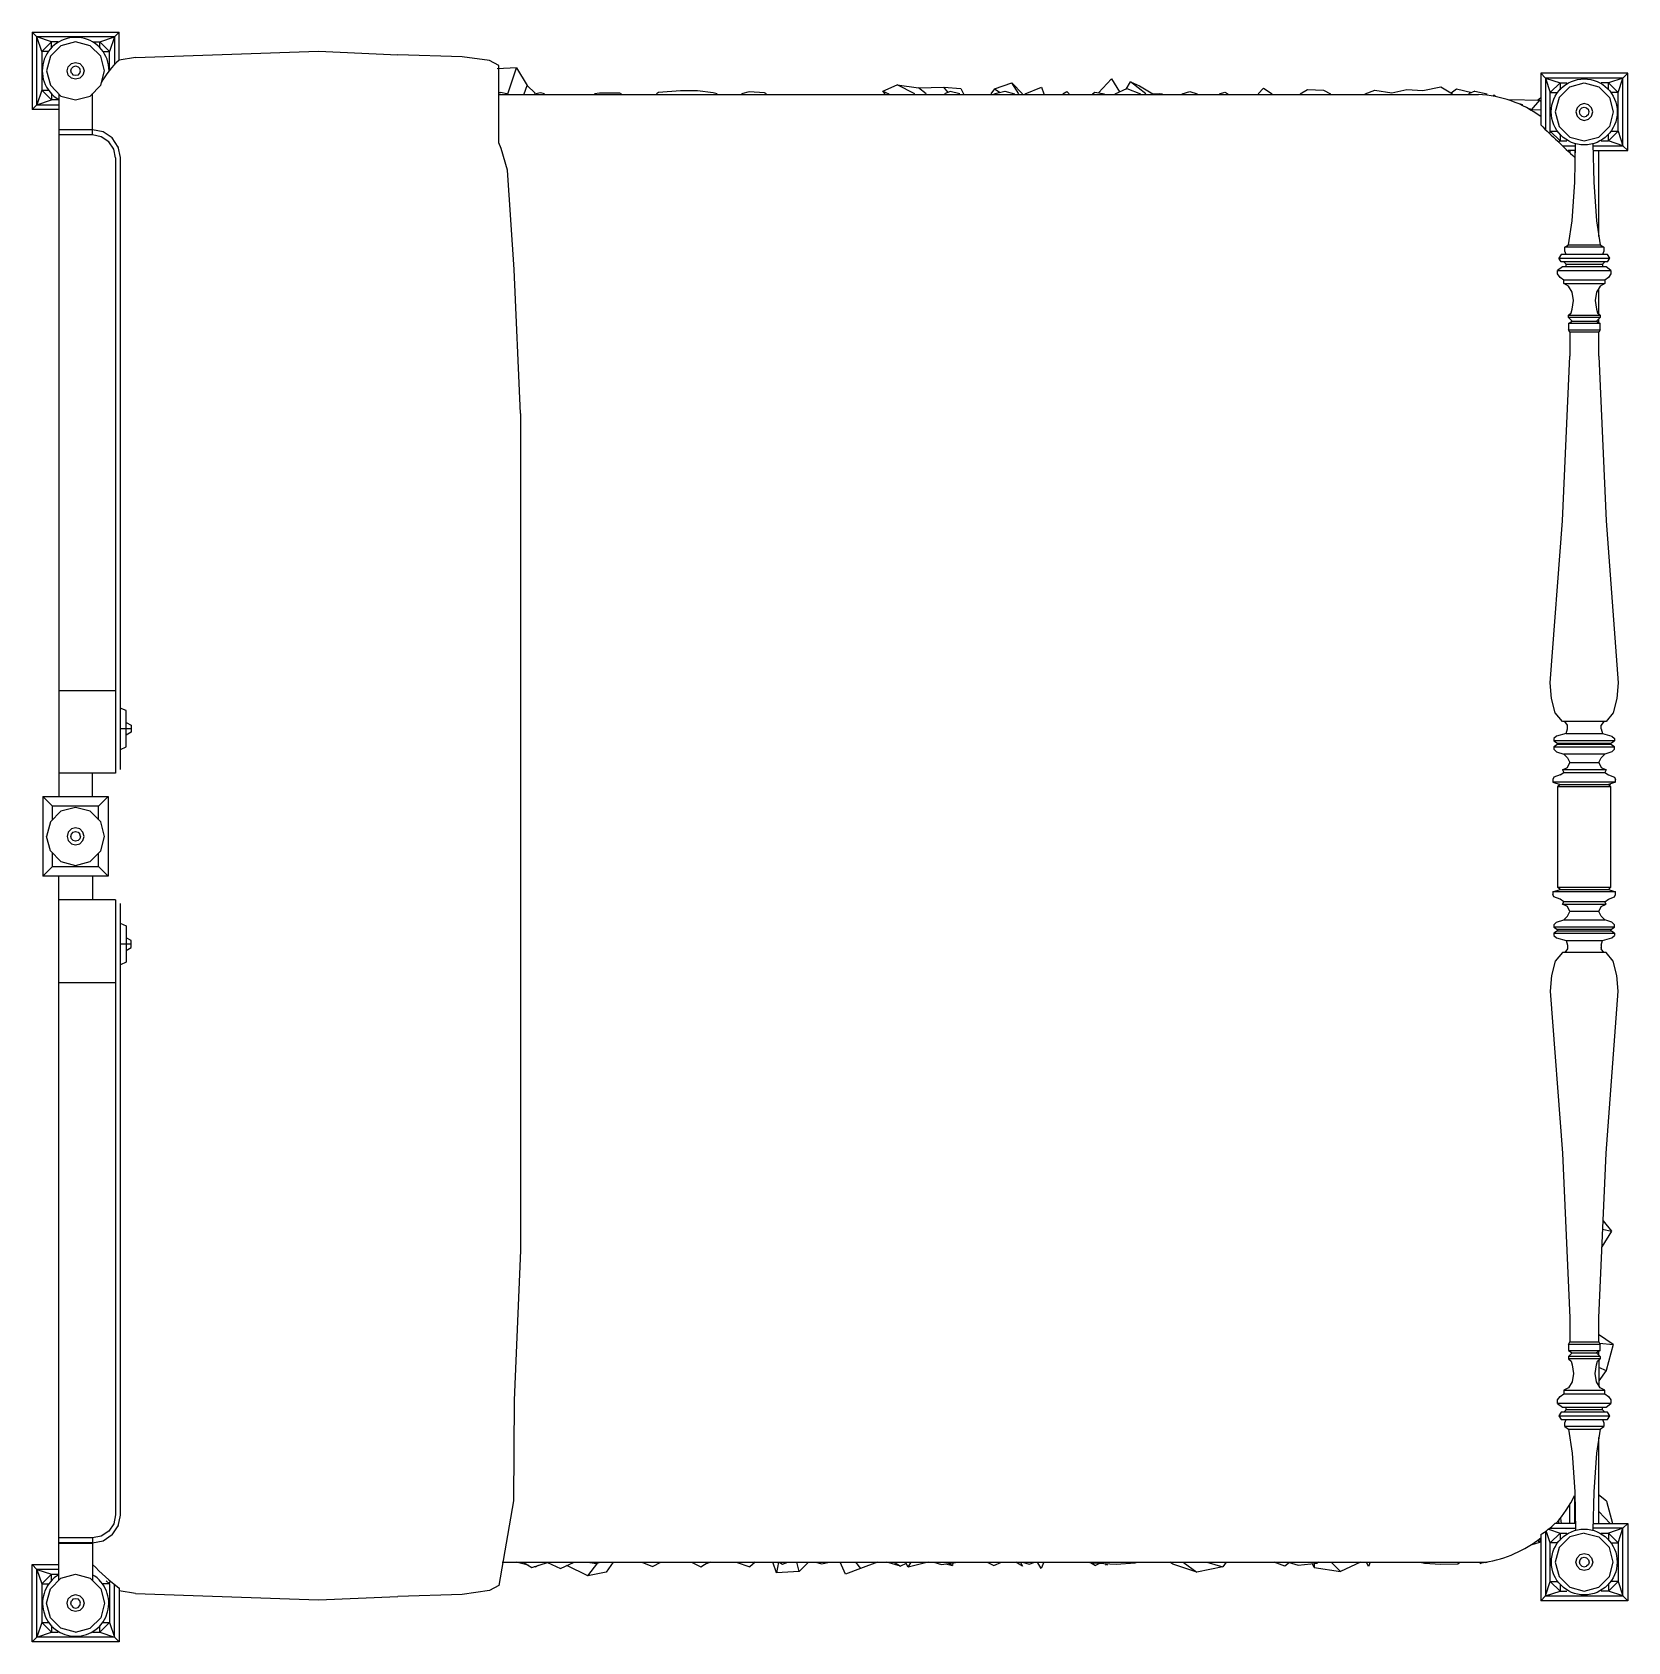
# Model space of a CAD drawing. Extents: x 0 to 2.1, y 0 to 2.11.
import ezdxf

# ---------------------------------------------------------------- set-up
doc = ezdxf.new("R2010")
doc.units = 0
doc.header["$MEASUREMENT"] = 0
doc.layers.get('0').update_dxf_attribs({"linetype": 'CONTINUOUS'})

msp = doc.modelspace()

# ---------------------------------------------------------------- linework, layer by layer
at = {"color": 0, "linetype": 'ByBlock'}
for p, q in [((0.0062, 2.1066), (0, 2.1128)), ((0, 2.1128), (0, 2.0113)), ((0, 2.1128), (0.1141, 2.1128)), ((0.1079, 2.1066), (0.1141, 2.1128)), ((0.1141, 2.076), (0.1141, 2.1128)), ((0.0126, 2.0875), (0.0062, 2.1066)), ((0.0062, 2.0176), (0.0062, 2.1066)), ((0.0252, 2.1003), (0.0062, 2.1066)), ((0.1079, 2.1066), (0.0062, 2.1066)), ((0.0252, 2.1003), (0.0126, 2.0875)), ((0.0378, 2.095), (0.0241, 2.0812)), ((0.0252, 2.0924), (0.0252, 2.1003)), ((0.0342, 2.1003), (0.0252, 2.1003)), ((0.0569, 2.1003), (0.0378, 2.095)), ((0.076, 2.095), (0.0569, 2.1003)), ((0.09, 2.0812), (0.076, 2.095)), ((0.0796, 2.1003), (0.0889, 2.1003)), ((0.0889, 2.1003), (0.1079, 2.1066)), ((0.1015, 2.0875), (0.0889, 2.1003)), ((0.0889, 2.0924), (0.0889, 2.1003)), ((0.1079, 2.1066), (0.1015, 2.0875)), ((0.1079, 2.1066), (0.1079, 2.0701)), ((0.0216, 2.0875), (0.0126, 2.0875)), ((0.0126, 2.0875), (0.0126, 2.0367)), ((0.0241, 2.0812), (0.0188, 2.0621)), ((0.0474, 2.0675), (0.0516, 2.0717)), ((0.0516, 2.0717), (0.0569, 2.0732)), ((0.0569, 2.0732), (0.0625, 2.0717)), ((0.0625, 2.0717), (0.0667, 2.0675)), ((0.095, 2.0621), (0.09, 2.0812)), ((0.0928, 2.0875), (0.1015, 2.0875)), ((0.1015, 2.0627), (0.1015, 2.0875)), ((0.1357, 2.0796), (0.1141, 2.0761)), ((0.1357, 2.0796), (0.3762, 2.0878)), ((0.3762, 2.0878), (0.48, 2.0832)), ((0.5646, 2.0805), (0.48, 2.0832)), ((0.6005, 2.0755), (0.5646, 2.0805)), ((0.6126, 2.069), (0.6005, 2.0755)), ((0.0188, 2.0621), (0.0241, 2.0431)), ((0.046, 2.0621), (0.0474, 2.0675)), ((0.0474, 2.0565), (0.046, 2.0621)), ((0.0516, 2.0524), (0.0474, 2.0565)), ((0.0507, 2.0621), (0.0516, 2.0653)), ((0.0516, 2.0589), (0.0507, 2.0621)), ((0.0516, 2.0653), (0.0538, 2.0675)), ((0.0516, 2.0589), (0.0538, 2.0565)), ((0.0569, 2.0509), (0.0516, 2.0524)), ((0.0538, 2.0675), (0.0569, 2.0685)), ((0.0569, 2.0558), (0.0538, 2.0565)), ((0.0569, 2.0685), (0.0603, 2.0675)), ((0.0603, 2.0565), (0.0569, 2.0558)), ((0.0625, 2.0524), (0.0569, 2.0509)), ((0.0603, 2.0675), (0.0625, 2.0653)), ((0.0603, 2.0565), (0.0625, 2.0589)), ((0.0634, 2.0621), (0.0625, 2.0653)), ((0.0625, 2.0589), (0.0634, 2.0621)), ((0.0667, 2.0565), (0.0625, 2.0524)), ((0.0667, 2.0675), (0.0681, 2.0621)), ((0.0681, 2.0621), (0.0667, 2.0565)), ((0.09, 2.0431), (0.095, 2.0621)), ((0.6361, 2.0662), (0.6106, 2.0646)), ((0.6126, 1.967), (0.6126, 2.069)), ((0.6246, 2.0318), (0.6361, 2.0662)), ((0.6361, 2.0662), (0.6501, 2.0429)), ((1.4001, 2.033), (1.4175, 2.0515)), ((1.4175, 2.0515), (1.4279, 2.0343)), ((2.0954, 2.0589), (1.981, 2.0589)), ((1.981, 2.0589), (1.9875, 2.0526)), ((1.981, 2.0589), (1.981, 1.9911)), ((1.9875, 2.0526), (2.0065, 2.0462)), ((2.0889, 2.0526), (1.9875, 2.0526)), ((1.9875, 2.0526), (1.9936, 2.0335)), ((1.9875, 2.0526), (1.9875, 1.9849)), ((2.0889, 2.0526), (2.0699, 2.0462)), ((2.0828, 2.0335), (2.0889, 2.0526)), ((2.0889, 2.0526), (2.0954, 2.0589)), ((2.0889, 1.9636), (2.0889, 2.0526)), ((2.0954, 1.9573), (2.0954, 2.0589)), ((0.0126, 2.0367), (0.0062, 2.0176)), ((0.0126, 2.0367), (0.0216, 2.0367)), ((0.0252, 2.024), (0.0126, 2.0367)), ((0.0378, 2.029), (0.0241, 2.0431)), ((0.0252, 2.0319), (0.0252, 2.024)), ((0.0348, 2.032), (0.0348, 1.1095)), ((0.0378, 2.029), (0.0569, 2.024)), ((0.0569, 2.024), (0.076, 2.029)), ((0.076, 2.029), (0.09, 2.0431)), ((0.0793, 1.978), (0.0793, 2.0324)), ((0.6126, 2.0335), (0.6151, 2.0335)), ((0.6127, 2.0309), (1.8992, 2.0309)), ((0.6232, 2.0318), (0.6151, 2.0335)), ((0.6462, 2.0318), (0.6501, 2.0429)), ((0.6501, 2.0429), (0.6605, 2.0328)), ((0.6605, 2.0328), (0.6597, 2.0318)), ((0.6675, 2.0333), (0.6614, 2.0318)), ((0.6729, 2.0318), (0.6675, 2.0333)), ((0.7449, 2.0328), (0.7385, 2.0318)), ((0.7715, 2.0326), (0.7449, 2.0328)), ((0.7738, 2.0318), (0.7715, 2.0326)), ((0.8226, 2.0335), (0.82, 2.0318)), ((0.8512, 2.0358), (0.8226, 2.0335)), ((0.8739, 2.036), (0.8512, 2.0358)), ((0.8941, 2.0332), (0.8739, 2.036)), ((0.8994, 2.0318), (0.8941, 2.0332)), ((0.9414, 2.0346), (0.9316, 2.0318)), ((0.9616, 2.0333), (0.9414, 2.0346)), ((0.9644, 2.0318), (0.9616, 2.0333)), ((1.1169, 2.0354), (1.1357, 2.0438)), ((1.1169, 2.0354), (1.1248, 2.0318)), ((1.12, 2.0317), (1.1169, 2.0354)), ((1.1357, 2.0438), (1.164, 2.0399)), ((1.159, 2.0317), (1.1357, 2.0438)), ((1.164, 2.0399), (1.1971, 2.0404)), ((1.1741, 2.0317), (1.164, 2.0399)), ((1.1971, 2.0404), (1.2196, 2.0388)), ((1.2027, 2.0337), (1.1971, 2.0404)), ((1.2053, 2.035), (1.1982, 2.0318)), ((1.2184, 2.0318), (1.2053, 2.035)), ((1.2196, 2.0388), (1.2232, 2.0318)), ((1.2636, 2.0386), (1.2591, 2.0317)), ((1.263, 2.0318), (1.2773, 2.0352)), ((1.2636, 2.0386), (1.2863, 2.0462)), ((1.2636, 2.0386), (1.2711, 2.0337)), ((1.2773, 2.0352), (1.2899, 2.0318)), ((1.2863, 2.0462), (1.3006, 2.0318)), ((1.2958, 2.0318), (1.2863, 2.0462)), ((1.3039, 2.0318), (1.3253, 2.0406)), ((1.3253, 2.0406), (1.3283, 2.0317)), ((1.3533, 2.0318), (1.3589, 2.035)), ((1.3589, 2.035), (1.3617, 2.0318)), ((1.3923, 2.0318), (1.3953, 2.0339)), ((1.3953, 2.0339), (1.408, 2.0318)), ((1.4223, 2.0317), (1.4377, 2.0388)), ((1.4366, 2.0382), (1.4422, 2.0474)), ((1.4377, 2.0388), (1.4553, 2.0318)), ((1.4422, 2.0474), (1.4542, 2.0423)), ((1.4623, 2.0317), (1.4422, 2.0474)), ((1.4542, 2.0423), (1.4716, 2.0318)), ((1.4716, 2.0318), (1.48, 2.0324)), ((1.48, 2.0324), (1.4845, 2.0318)), ((1.51, 2.0318), (1.5201, 2.0348)), ((1.5201, 2.0348), (1.5299, 2.0317)), ((1.5591, 2.0318), (1.5664, 2.0341)), ((1.5664, 2.0341), (1.5703, 2.0318)), ((1.6101, 2.0317), (1.6171, 2.0393)), ((1.6171, 2.0393), (1.6283, 2.0317)), ((1.665, 2.0318), (1.6749, 2.0375)), ((1.6749, 2.0375), (1.6956, 2.0367)), ((1.6956, 2.0367), (1.7051, 2.0318)), ((1.7506, 2.0318), (1.7632, 2.0367)), ((1.7632, 2.0367), (1.7853, 2.0332)), ((1.7853, 2.0332), (1.8052, 2.0375)), ((1.8052, 2.0375), (1.826, 2.0361)), ((1.826, 2.0361), (1.8498, 2.0412)), ((1.8498, 2.0412), (1.8652, 2.0318)), ((1.8633, 2.033), (1.8703, 2.0384)), ((1.8703, 2.0384), (1.8907, 2.0337)), ((1.8944, 2.0352), (1.886, 2.0317)), ((1.8944, 2.0352), (1.9109, 2.0318)), ((1.9185, 2.0302), (1.9205, 2.03)), ((1.9205, 2.03), (1.921, 2.0296)), ((1.9936, 2.0335), (2.0065, 2.0462)), ((1.9936, 1.9827), (1.9936, 2.0335)), ((1.9936, 2.0335), (2.0029, 2.0335)), ((2.0051, 2.0272), (2.0191, 2.041)), ((2.0065, 2.0462), (2.0155, 2.0462)), ((2.0065, 2.0462), (2.0065, 2.0371)), ((2.0191, 2.041), (2.0382, 2.0462)), ((2.0382, 2.0462), (2.0573, 2.041)), ((2.0573, 2.041), (2.0713, 2.0272)), ((2.0699, 2.0462), (2.0606, 2.0462)), ((2.0699, 2.0462), (2.0828, 2.0335)), ((2.0699, 2.0371), (2.0699, 2.0462)), ((2.0828, 2.0335), (2.0732, 2.0335)), ((2.0828, 1.9827), (2.0828, 2.0335)), ((0, 2.0113), (0.0062, 2.0176)), ((0.0348, 2.0113), (0, 2.0113)), ((0.0062, 2.0176), (0.0252, 2.024)), ((0.0062, 2.0176), (0.0345, 2.0176)), ((0.0342, 2.024), (0.0252, 2.024)), ((0.6129, 2.0214), (0.6126, 2.0231)), ((1.9406, 2.0246), (1.9796, 2.0234)), ((1.9577, 2.0173), (1.9527, 2.0189)), ((1.9684, 2.0107), (1.9661, 2.012)), ((1.9673, 2.0104), (1.9684, 2.0107)), ((1.9796, 2.0234), (1.9684, 2.0107)), ((1.9684, 2.0107), (1.9807, 2.0115)), ((1.9768, 2.0234), (1.981, 2.027)), ((1.9796, 2.0234), (1.981, 2.0219)), ((2.0051, 2.0272), (2.0001, 2.0081)), ((2.0001, 2.0081), (2.0051, 1.989)), ((2.0287, 2.0137), (2.027, 2.0081)), ((2.027, 2.0081), (2.0287, 2.0025)), ((2.0287, 2.0137), (2.0326, 2.0176)), ((2.0318, 2.0081), (2.0326, 2.0113)), ((2.0326, 2.0049), (2.0318, 2.0081)), ((2.0382, 2.0191), (2.0326, 2.0176)), ((2.0326, 2.0113), (2.0351, 2.0135)), ((2.0351, 2.0135), (2.0382, 2.0145)), ((2.0438, 2.0176), (2.0382, 2.0191)), ((2.0382, 2.0145), (2.0413, 2.0135)), ((2.0413, 2.0135), (2.0438, 2.0113)), ((2.0477, 2.0137), (2.0438, 2.0176)), ((2.0446, 2.0081), (2.0438, 2.0113)), ((2.0438, 2.0049), (2.0446, 2.0081)), ((2.0494, 2.0081), (2.0477, 2.0137)), ((2.0477, 2.0025), (2.0494, 2.0081)), ((2.0713, 2.0272), (2.0763, 2.0081)), ((2.0763, 2.0081), (2.0713, 1.989)), ((2.0051, 1.989), (2.0191, 1.975)), ((2.0287, 2.0025), (2.0326, 1.9984)), ((2.0351, 2.0025), (2.0326, 2.0049)), ((2.0326, 1.9984), (2.0382, 1.9969)), ((2.0351, 2.0025), (2.0382, 2.0018)), ((2.0382, 2.0018), (2.0413, 2.0025)), ((2.0382, 1.9969), (2.0438, 1.9984)), ((2.0438, 2.0049), (2.0413, 2.0025)), ((2.0438, 1.9984), (2.0477, 2.0025)), ((2.0573, 1.975), (2.0713, 1.989)), ((0.0348, 1.9849), (0.0793, 1.9849)), ((0.0793, 1.9846), (0.0348, 1.9846)), ((0.0793, 1.978), (0.0348, 1.978)), ((0.0793, 1.9849), (0.0793, 1.9846)), ((0.0931, 1.9818), (0.0793, 1.9846)), ((0.0908, 1.9756), (0.0793, 1.978)), ((0.1006, 1.969), (0.0908, 1.9756)), ((0.1051, 1.9739), (0.0931, 1.9818)), ((0.1071, 1.9593), (0.1006, 1.969)), ((0.113, 1.9619), (0.1051, 1.9741)), ((0.1051, 1.9741), (0.1051, 1.9739)), ((0.6157, 1.9599), (0.6126, 1.9675)), ((1.9936, 1.9827), (1.9925, 1.9799)), ((1.9936, 1.9827), (2.0029, 1.9827)), ((2.0065, 1.97), (1.9936, 1.9827)), ((2.004, 1.969), (2.0065, 1.97)), ((2.0065, 1.9791), (2.0065, 1.97)), ((2.0065, 1.97), (2.0155, 1.97)), ((2.0191, 1.975), (2.0382, 1.97)), ((2.0256, 1.916), (2.0267, 1.9666)), ((2.0382, 1.97), (2.0573, 1.975)), ((2.0494, 1.9666), (2.0508, 1.916)), ((2.0606, 1.97), (2.0699, 1.97)), ((2.0699, 1.97), (2.0828, 1.9827)), ((2.0699, 1.97), (2.0699, 1.9791)), ((2.0889, 1.9636), (2.0699, 1.97)), ((2.0732, 1.9827), (2.0828, 1.9827)), ((2.0828, 1.9827), (2.0889, 1.9636)), ((0.1093, 1.9477), (0.1071, 1.9593)), ((0.1093, 1.9477), (0.1093, 1.1403)), ((0.1158, 1.9481), (0.113, 1.9623)), ((0.113, 1.9623), (0.113, 1.9619)), ((0.1158, 1.1452), (0.1158, 1.9481)), ((0.6244, 1.9315), (0.6157, 1.9599)), ((2.0099, 1.9636), (2.0267, 1.9636)), ((2.0264, 1.9573), (2.0169, 1.9573)), ((2.0172, 1.9573), (2.0169, 1.9569)), ((2.0191, 1.9573), (2.0191, 1.955)), ((2.0256, 1.9573), (2.0256, 1.949)), ((2.0494, 1.9636), (2.0889, 1.9636)), ((2.0497, 1.9573), (2.0954, 1.9573)), ((2.0573, 1.8446), (2.0573, 1.9573)), ((2.0889, 1.9636), (2.0954, 1.9573)), ((0.6328, 1.8012), (0.6244, 1.9315)), ((2.0222, 1.8651), (2.0256, 1.916)), ((2.0508, 1.916), (2.0542, 1.8651)), ((2.0175, 1.8335), (2.0222, 1.8651)), ((2.0542, 1.8651), (2.0589, 1.8335)), ((2.0079, 1.8208), (2.0048, 1.816)), ((2.0685, 1.8208), (2.0079, 1.8208)), ((2.0127, 1.8304), (2.0175, 1.8335)), ((2.0637, 1.8304), (2.0127, 1.8304)), ((2.0127, 1.8255), (2.0127, 1.8304)), ((2.0144, 1.8208), (2.0127, 1.8255)), ((2.0175, 1.8335), (2.0589, 1.8335)), ((2.0589, 1.8335), (2.0637, 1.8304)), ((2.0637, 1.8255), (2.062, 1.8208)), ((2.0637, 1.8304), (2.0637, 1.8255)), ((2.0716, 1.816), (2.0685, 1.8208)), ((0.6412, 1.6122), (0.6328, 1.8012)), ((2.0096, 1.8049), (2.0032, 1.8001)), ((2.0032, 1.8001), (2.0732, 1.8001)), ((2.0032, 1.7954), (2.0032, 1.8001)), ((2.0048, 1.816), (2.0716, 1.816)), ((2.0079, 1.8113), (2.0048, 1.816)), ((2.0685, 1.8113), (2.0079, 1.8113)), ((2.0668, 1.8049), (2.0096, 1.8049)), ((2.0113, 1.8113), (2.0144, 1.8081)), ((2.0144, 1.8081), (2.062, 1.8081)), ((2.0144, 1.8049), (2.0144, 1.8081)), ((2.0651, 1.8113), (2.062, 1.8081)), ((2.062, 1.8081), (2.062, 1.8049)), ((2.0732, 1.8001), (2.0668, 1.8049)), ((2.0685, 1.8113), (2.0716, 1.816)), ((2.0732, 1.8001), (2.0732, 1.7954)), ((2.0065, 1.7906), (2.0032, 1.7954)), ((2.0113, 1.7874), (2.0065, 1.7906)), ((2.0651, 1.7874), (2.0113, 1.7874)), ((2.0113, 1.7827), (2.0113, 1.7874)), ((2.0113, 1.7827), (2.0651, 1.7827)), ((2.0175, 1.7795), (2.0113, 1.7827)), ((2.0222, 1.7715), (2.0175, 1.7795)), ((2.0589, 1.7795), (2.0542, 1.7715)), ((2.0573, 1.7429), (2.0573, 1.7765)), ((2.0651, 1.7827), (2.0589, 1.7795)), ((2.0699, 1.7906), (2.0651, 1.7874)), ((2.0651, 1.7874), (2.0651, 1.7827)), ((2.0732, 1.7954), (2.0699, 1.7906)), ((2.0239, 1.7605), (2.0222, 1.7715)), ((2.0222, 1.7492), (2.0239, 1.7605)), ((2.0542, 1.7715), (2.0525, 1.7605)), ((2.0525, 1.7605), (2.0542, 1.7492)), ((2.0175, 1.7414), (2.0208, 1.7446)), ((2.0175, 1.7382), (2.0175, 1.7414)), ((2.0175, 1.7414), (2.0589, 1.7414)), ((2.0589, 1.7382), (2.0175, 1.7382)), ((2.0175, 1.7382), (2.0222, 1.7335)), ((2.0175, 1.7304), (2.0222, 1.7335)), ((2.0208, 1.7446), (2.0222, 1.7492)), ((2.0222, 1.7335), (2.0542, 1.7335)), ((2.0542, 1.7492), (2.0556, 1.7446)), ((2.0589, 1.7382), (2.0542, 1.7335)), ((2.0542, 1.7335), (2.0589, 1.7304)), ((2.0556, 1.7446), (2.0589, 1.7414)), ((2.0573, 1.7313), (2.0573, 1.7365)), ((2.0589, 1.7414), (2.0589, 1.7382)), ((2.0589, 1.7304), (2.0175, 1.7304)), ((2.0175, 1.7304), (2.0175, 1.7223)), ((2.0191, 1.7192), (2.0175, 1.7223)), ((2.0175, 1.7223), (2.0589, 1.7223)), ((2.0573, 1.7192), (2.0191, 1.7192)), ((2.0191, 1.7192), (2.0191, 1.6874)), ((2.0589, 1.7223), (2.0573, 1.7192)), ((2.0573, 1.6874), (2.0573, 1.7192)), ((2.0589, 1.7223), (2.0589, 1.7304)), ((2.0096, 1.4715), (2.0191, 1.6874)), ((2.0573, 1.6874), (2.0668, 1.4715)), ((0.6412, 1.6122), (0.6412, 0.5138)), ((1.9936, 1.2588), (2.0096, 1.4715)), ((2.0668, 1.4715), (2.0828, 1.2588)), ((0.0348, 1.2489), (0.1093, 1.2489)), ((1.9953, 1.2382), (1.9936, 1.2588)), ((2.0828, 1.2588), (2.0811, 1.2382)), ((0.1236, 1.2224), (0.1155, 1.2257)), ((2.0001, 1.2192), (1.9953, 1.2382)), ((2.0811, 1.2382), (2.0763, 1.2192)), ((0.1236, 1.1747), (0.1236, 1.2224)), ((0.1236, 1.2068), (0.1301, 1.2033)), ((2.0096, 1.208), (2.0001, 1.2192)), ((2.0668, 1.208), (2.0096, 1.208)), ((2.0161, 1.2033), (2.0127, 1.208)), ((2.0637, 1.208), (2.0603, 1.2033)), ((2.0763, 1.2192), (2.0668, 1.208)), ((0.1301, 1.1984), (0.1155, 1.1984)), ((0.1301, 1.1938), (0.1234, 1.19)), ((0.1301, 1.2033), (0.1301, 1.1938)), ((2.0018, 1.1889), (1.9984, 1.1857)), ((1.9984, 1.1857), (1.9984, 1.1825)), ((2.0144, 1.1921), (2.0018, 1.1889)), ((2.0144, 1.1921), (2.0161, 1.1984)), ((2.0144, 1.1921), (2.062, 1.1921)), ((2.0161, 1.1984), (2.0161, 1.2033)), ((2.0603, 1.1984), (2.0603, 1.2033)), ((2.0603, 1.1984), (2.062, 1.1921)), ((2.062, 1.1921), (2.0746, 1.1889)), ((2.0746, 1.1889), (2.078, 1.1857)), ((2.078, 1.1857), (2.078, 1.1825)), ((0.1158, 1.1711), (0.1236, 1.1747)), ((2.078, 1.1825), (1.9984, 1.1825)), ((1.9984, 1.1825), (2.0032, 1.1794)), ((2.0032, 1.1779), (1.9984, 1.1747)), ((1.9984, 1.1747), (2.078, 1.1747)), ((1.9984, 1.1747), (1.9984, 1.1715)), ((1.9984, 1.1715), (2.0018, 1.1683)), ((2.0018, 1.1683), (2.0113, 1.1652)), ((2.0032, 1.1794), (2.0732, 1.1794)), ((2.0032, 1.1779), (2.0032, 1.1794)), ((2.0732, 1.1779), (2.0032, 1.1779)), ((2.0651, 1.1652), (2.0113, 1.1652)), ((2.0113, 1.1652), (2.0161, 1.1603)), ((2.0603, 1.1603), (2.0651, 1.1652)), ((2.0746, 1.1683), (2.0651, 1.1652)), ((2.0732, 1.1794), (2.078, 1.1825)), ((2.0732, 1.1779), (2.0732, 1.1794)), ((2.078, 1.1747), (2.0732, 1.1779)), ((2.078, 1.1715), (2.0746, 1.1683)), ((2.078, 1.1715), (2.078, 1.1747)), ((2.0065, 1.1381), (2.0113, 1.1412)), ((2.0096, 1.1444), (2.0161, 1.1476)), ((2.0668, 1.1444), (2.0096, 1.1444)), ((2.0096, 1.1444), (2.0113, 1.1412)), ((2.0113, 1.1412), (2.0651, 1.1412)), ((2.0161, 1.1603), (2.0191, 1.154)), ((2.0161, 1.1476), (2.0191, 1.154)), ((2.0191, 1.154), (2.0573, 1.154)), ((2.0573, 1.154), (2.0603, 1.1603)), ((2.0573, 1.154), (2.0603, 1.1476)), ((2.0603, 1.1476), (2.0668, 1.1444)), ((2.0668, 1.1444), (2.0651, 1.1412)), ((2.0651, 1.1412), (2.0699, 1.1381)), ((0.1093, 1.1403), (0.0348, 1.1403)), ((0.0793, 1.1095), (0.0793, 1.1401)), ((1.9984, 1.1349), (1.997, 1.1317)), ((1.997, 1.1317), (1.997, 1.1285)), ((2.0794, 1.1285), (1.997, 1.1285)), ((1.997, 1.1285), (2.0065, 1.1254)), ((2.0065, 1.1381), (1.9984, 1.1349)), ((2.0065, 1.1254), (2.0032, 1.1222)), ((2.0732, 1.1222), (2.0032, 1.1222)), ((2.0032, 1.1222), (2.0032, 0.9906)), ((2.0065, 1.1254), (2.0699, 1.1254)), ((2.0699, 1.1381), (2.078, 1.1349)), ((2.0794, 1.1285), (2.0699, 1.1254)), ((2.0699, 1.1254), (2.0732, 1.1222)), ((2.0702, 1.125), (2.0727, 1.1254)), ((2.0727, 1.1254), (2.0713, 1.1239)), ((2.0727, 1.1254), (2.0718, 1.1259)), ((2.0732, 0.9906), (2.0732, 1.1222)), ((2.078, 1.1349), (2.0794, 1.1317)), ((2.0794, 1.1285), (2.0794, 1.1317)), ((0.0269, 1.0969), (0.014, 1.1097)), ((0.014, 1.1097), (0.014, 1.0048)), ((0.014, 1.1097), (0.0998, 1.1097)), ((0.0998, 1.1097), (0.0872, 1.0969)), ((0.0998, 1.1097), (0.0998, 1.0048)), ((0.0378, 1.0902), (0.0241, 1.0762)), ((0.0269, 1.079), (0.0269, 1.0969)), ((0.0872, 1.0969), (0.0269, 1.0969)), ((0.0569, 1.0953), (0.0378, 1.0902)), ((0.076, 1.0902), (0.0569, 1.0953)), ((0.09, 1.0762), (0.076, 1.0902)), ((0.0872, 1.0788), (0.0872, 1.0969)), ((0.0241, 1.0762), (0.0188, 1.0571)), ((0.0241, 1.0381), (0.0188, 1.0571)), ((0.0474, 1.0627), (0.046, 1.0571)), ((0.046, 1.0571), (0.0474, 1.0517)), ((0.0516, 1.0669), (0.0474, 1.0627)), ((0.0507, 1.0571), (0.0516, 1.0603)), ((0.0516, 1.054), (0.0507, 1.0571)), ((0.0569, 1.0683), (0.0516, 1.0669)), ((0.0516, 1.0603), (0.0538, 1.0627)), ((0.0538, 1.0627), (0.0569, 1.0635)), ((0.0625, 1.0669), (0.0569, 1.0683)), ((0.0569, 1.0635), (0.0603, 1.0627)), ((0.0603, 1.0627), (0.0625, 1.0603)), ((0.0667, 1.0627), (0.0625, 1.0669)), ((0.0634, 1.0571), (0.0625, 1.0603)), ((0.0634, 1.0571), (0.0625, 1.054)), ((0.0681, 1.0571), (0.0667, 1.0627)), ((0.0667, 1.0517), (0.0681, 1.0571)), ((0.095, 1.0571), (0.09, 1.0762)), ((0.09, 1.0381), (0.095, 1.0571)), ((0.0241, 1.0381), (0.0378, 1.0242)), ((0.0474, 1.0517), (0.0516, 1.0476)), ((0.0538, 1.0517), (0.0516, 1.054)), ((0.0516, 1.0476), (0.0569, 1.0461)), ((0.0569, 1.0508), (0.0538, 1.0517)), ((0.0603, 1.0517), (0.0569, 1.0508)), ((0.0569, 1.0461), (0.0625, 1.0476)), ((0.0625, 1.054), (0.0603, 1.0517)), ((0.0625, 1.0476), (0.0667, 1.0517)), ((0.076, 1.0242), (0.09, 1.0381)), ((0.0872, 1.0175), (0.0872, 1.0353)), ((0.014, 1.0048), (0.0269, 1.0175)), ((0.0269, 1.0175), (0.0269, 1.0351)), ((0.0269, 1.0175), (0.0872, 1.0175)), ((0.0378, 1.0242), (0.0569, 1.019)), ((0.0569, 1.019), (0.076, 1.0242)), ((0.0872, 1.0175), (0.0998, 1.0048)), ((0.0998, 1.0048), (0.014, 1.0048)), ((0.0348, 0.0806), (0.0348, 1.0046)), ((0.0793, 1.0048), (0.0793, 0.9738)), ((0.1093, 0.974), (0.0348, 0.974)), ((0.1093, 0.974), (0.1093, 0.1665)), ((1.997, 0.9842), (2.0065, 0.9874)), ((1.997, 0.9842), (1.997, 0.9811)), ((2.0794, 0.9842), (1.997, 0.9842)), ((1.9984, 0.9779), (1.997, 0.9811)), ((2.0065, 0.9747), (1.9984, 0.9779)), ((2.0065, 0.9874), (2.0032, 0.9906)), ((2.0032, 0.9906), (2.0732, 0.9906)), ((2.0065, 0.9874), (2.0699, 0.9874)), ((2.0113, 0.9715), (2.0065, 0.9747)), ((2.0651, 0.9715), (2.0699, 0.9747)), ((2.0732, 0.9906), (2.0699, 0.9874)), ((2.0699, 0.9874), (2.0794, 0.9842)), ((2.0699, 0.9747), (2.078, 0.9779)), ((2.078, 0.9779), (2.0794, 0.9811)), ((2.0794, 0.9811), (2.0794, 0.9842)), ((0.1158, 0.1663), (0.1158, 0.9693)), ((2.0096, 0.9684), (2.0113, 0.9715)), ((2.0161, 0.9652), (2.0096, 0.9684)), ((2.0096, 0.9684), (2.0668, 0.9684)), ((2.0651, 0.9715), (2.0113, 0.9715)), ((2.0113, 0.9476), (2.0161, 0.9525)), ((2.0191, 0.9588), (2.0161, 0.9652)), ((2.0161, 0.9525), (2.0191, 0.9588)), ((2.0573, 0.9588), (2.0191, 0.9588)), ((2.0573, 0.9588), (2.0603, 0.9652)), ((2.0603, 0.9525), (2.0573, 0.9588)), ((2.0603, 0.9652), (2.0668, 0.9684)), ((2.0651, 0.9476), (2.0603, 0.9525)), ((2.0668, 0.9684), (2.0651, 0.9715)), ((0.1155, 0.9431), (0.1236, 0.9398)), ((0.1236, 0.9398), (0.1236, 0.8921)), ((1.9984, 0.9413), (2.0018, 0.9444)), ((1.9984, 0.9413), (1.9984, 0.9381)), ((1.9984, 0.9381), (2.0032, 0.9349)), ((2.078, 0.9381), (1.9984, 0.9381)), ((2.0032, 0.9334), (1.9984, 0.9302)), ((1.9984, 0.9302), (2.078, 0.9302)), ((1.9984, 0.9302), (1.9984, 0.927)), ((2.0018, 0.9444), (2.0113, 0.9476)), ((2.0032, 0.9349), (2.0032, 0.9334)), ((2.0732, 0.9349), (2.0032, 0.9349)), ((2.0032, 0.9334), (2.0732, 0.9334)), ((2.0113, 0.9476), (2.0651, 0.9476)), ((2.0746, 0.9444), (2.0651, 0.9476)), ((2.0732, 0.9349), (2.078, 0.9381)), ((2.0732, 0.9334), (2.0732, 0.9349)), ((2.078, 0.9302), (2.0732, 0.9334)), ((2.078, 0.9413), (2.0746, 0.9444)), ((2.078, 0.9381), (2.078, 0.9413)), ((2.078, 0.9302), (2.078, 0.927)), ((0.1301, 0.9158), (0.1158, 0.9158)), ((0.1234, 0.9074), (0.1301, 0.9112)), ((0.1301, 0.9207), (0.1236, 0.9242)), ((0.1301, 0.9112), (0.1301, 0.9207)), ((1.9984, 0.927), (2.0018, 0.9239)), ((2.0018, 0.9239), (2.0144, 0.9207)), ((2.0161, 0.9095), (2.0127, 0.9048)), ((2.0144, 0.9207), (2.062, 0.9207)), ((2.0144, 0.9207), (2.0161, 0.9143)), ((2.0161, 0.9143), (2.0161, 0.9095)), ((2.0601, 0.9112), (2.0606, 0.9089)), ((2.0603, 0.9143), (2.062, 0.9207)), ((2.0603, 0.9143), (2.0603, 0.9095)), ((2.0637, 0.9048), (2.0603, 0.9095)), ((2.062, 0.9207), (2.0746, 0.9239)), ((2.0746, 0.9239), (2.078, 0.927)), ((0.1236, 0.8921), (0.1158, 0.8885)), ((2.0001, 0.8936), (1.9953, 0.8745)), ((2.0096, 0.9048), (2.0001, 0.8936)), ((2.0668, 0.9048), (2.0096, 0.9048)), ((2.0763, 0.8936), (2.0668, 0.9048)), ((2.0811, 0.8745), (2.0763, 0.8936)), ((1.9953, 0.8745), (1.9936, 0.854)), ((2.0828, 0.854), (2.0811, 0.8745)), ((0.0348, 0.8656), (0.1093, 0.8656)), ((1.9936, 0.854), (2.0096, 0.6413)), ((2.0668, 0.6413), (2.0828, 0.854)), ((2.0096, 0.6413), (2.0191, 0.4254)), ((2.0573, 0.4254), (2.0668, 0.6413)), ((2.0629, 0.5525), (2.0741, 0.539)), ((2.0741, 0.539), (2.0612, 0.5183)), ((2.0623, 0.5417), (2.0741, 0.539)), ((0.6412, 0.5138), (0.6328, 0.317)), ((2.0191, 0.4254), (2.0191, 0.3936)), ((2.0573, 0.3936), (2.0573, 0.4254)), ((2.0763, 0.3903), (2.057, 0.4032)), ((2.0175, 0.3904), (2.0191, 0.3936)), ((2.0589, 0.3904), (2.0175, 0.3904)), ((2.0175, 0.3904), (2.0175, 0.3824)), ((2.0175, 0.3824), (2.0222, 0.3792)), ((2.0175, 0.3824), (2.0589, 0.3824)), ((2.0191, 0.3936), (2.0573, 0.3936)), ((2.0589, 0.3824), (2.0542, 0.3792)), ((2.0573, 0.3936), (2.0589, 0.3904)), ((2.0573, 0.3761), (2.0573, 0.3811)), ((2.0581, 0.3919), (2.0763, 0.3903)), ((2.0589, 0.3824), (2.0589, 0.3904)), ((2.0763, 0.3903), (2.0671, 0.3559)), ((2.0175, 0.3746), (2.0222, 0.3792)), ((2.0589, 0.3746), (2.0175, 0.3746)), ((2.0175, 0.3746), (2.0175, 0.3714)), ((2.0589, 0.3714), (2.0175, 0.3714)), ((2.0175, 0.3714), (2.0208, 0.3682)), ((2.0208, 0.3682), (2.0222, 0.3635)), ((2.0222, 0.3792), (2.0542, 0.3792)), ((2.0222, 0.3635), (2.0239, 0.3523)), ((2.0525, 0.3523), (2.0542, 0.3635)), ((2.0542, 0.3792), (2.0589, 0.3746)), ((2.0542, 0.3635), (2.0556, 0.3682)), ((2.0556, 0.3682), (2.0589, 0.3714)), ((2.057, 0.3604), (2.0671, 0.3559)), ((2.0573, 0.3697), (2.0573, 0.3361)), ((2.0589, 0.3746), (2.0589, 0.3714)), ((2.0222, 0.3413), (2.0175, 0.3333)), ((2.0239, 0.3523), (2.0222, 0.3413)), ((2.0542, 0.3413), (2.0525, 0.3523)), ((2.0589, 0.3333), (2.0542, 0.3413)), ((2.0671, 0.3559), (2.0573, 0.3424)), ((0.6328, 0.317), (0.6322, 0.1852)), ((2.0032, 0.3174), (2.0065, 0.3222)), ((2.0032, 0.3127), (2.0032, 0.3174)), ((2.0065, 0.3222), (2.0113, 0.3254)), ((2.0175, 0.3333), (2.0113, 0.3301)), ((2.0113, 0.3301), (2.0651, 0.3301)), ((2.0113, 0.3301), (2.0113, 0.3254)), ((2.0113, 0.3254), (2.0651, 0.3254)), ((2.0651, 0.3301), (2.0589, 0.3333)), ((2.0651, 0.3254), (2.0651, 0.3301)), ((2.0651, 0.3254), (2.0699, 0.3222)), ((2.0699, 0.3222), (2.0732, 0.3174)), ((2.0732, 0.3174), (2.0732, 0.3127)), ((2.0732, 0.3127), (2.0032, 0.3127)), ((2.0032, 0.3127), (2.0096, 0.3078)), ((2.0079, 0.3015), (2.0048, 0.2968)), ((2.0048, 0.2968), (2.0716, 0.2968)), ((2.0048, 0.2968), (2.0079, 0.2919)), ((2.0685, 0.3015), (2.0079, 0.3015)), ((2.0096, 0.3078), (2.0668, 0.3078)), ((2.0144, 0.3047), (2.0113, 0.3015)), ((2.0144, 0.3047), (2.0144, 0.3078)), ((2.062, 0.3047), (2.0144, 0.3047)), ((2.062, 0.3047), (2.062, 0.3078)), ((2.0651, 0.3015), (2.062, 0.3047)), ((2.0668, 0.3078), (2.0732, 0.3127)), ((2.0716, 0.2968), (2.0685, 0.3015)), ((2.0685, 0.2919), (2.0716, 0.2968)), ((2.0079, 0.2919), (2.0685, 0.2919)), ((2.0127, 0.2873), (2.0144, 0.2919)), ((2.0127, 0.2824), (2.0127, 0.2873)), ((2.0637, 0.2824), (2.0127, 0.2824)), ((2.0127, 0.2824), (2.0175, 0.2792)), ((2.0175, 0.2792), (2.0589, 0.2792)), ((2.0175, 0.2792), (2.0222, 0.2476)), ((2.0589, 0.2792), (2.0542, 0.2476)), ((2.0589, 0.2792), (2.0637, 0.2824)), ((2.062, 0.2919), (2.0637, 0.2873)), ((2.0637, 0.2873), (2.0637, 0.2824)), ((2.0573, 0.1555), (2.0573, 0.268)), ((2.0222, 0.2476), (2.0256, 0.1968)), ((2.0542, 0.2476), (2.0508, 0.1968)), ((2.0256, 0.1968), (2.0267, 0.146)), ((2.0256, 0.1555), (2.0256, 0.1912)), ((2.0508, 0.1968), (2.0494, 0.146)), ((2.0674, 0.1848), (2.057, 0.1931)), ((0.6322, 0.1852), (0.6126, 0.0738)), ((2.0189, 0.1779), (2.0183, 0.179)), ((2.0191, 0.1555), (2.0191, 0.1803)), ((2.0724, 0.1553), (2.0573, 0.171)), ((2.0674, 0.1848), (2.0752, 0.1553)), ((0.1071, 0.1549), (0.1006, 0.1452)), ((0.1051, 0.1402), (0.113, 0.1523)), ((0.1093, 0.1665), (0.1071, 0.1549)), ((0.113, 0.152), (0.1158, 0.1663)), ((0.113, 0.1523), (0.113, 0.152)), ((1.9931, 0.1492), (2.0267, 0.1492)), ((2.0264, 0.1555), (2.0001, 0.1555)), ((2.0043, 0.1555), (2.0051, 0.1603)), ((2.0069, 0.1625), (2.0079, 0.1553)), ((2.0889, 0.1492), (2.0494, 0.1492)), ((2.0497, 0.1555), (2.0954, 0.1555)), ((2.0889, 0.1492), (2.0699, 0.1428)), ((2.0828, 0.1301), (2.0889, 0.1492)), ((2.0889, 0.1492), (2.0954, 0.1555)), ((2.0889, 0.0602), (2.0889, 0.1492)), ((2.0954, 0.1555), (2.0954, 0.0538)), ((0.0793, 0.1364), (0.0348, 0.1364)), ((0.0793, 0.1299), (0.0348, 0.1299)), ((0.0348, 0.1295), (0.0793, 0.1295)), ((0.0908, 0.1387), (0.0793, 0.1364)), ((0.0793, 0.1364), (0.0793, 0.0804)), ((0.0931, 0.1323), (0.0793, 0.1295)), ((0.0793, 0.1295), (0.0793, 0.1299)), ((0.1006, 0.1452), (0.0908, 0.1387)), ((0.1051, 0.1402), (0.0931, 0.1323)), ((1.9793, 0.1303), (1.9681, 0.1267)), ((1.9793, 0.1303), (1.9772, 0.1337)), ((1.9807, 0.1351), (1.9793, 0.1303)), ((1.981, 0.1407), (1.981, 0.0538)), ((1.9875, 0.1452), (1.9875, 0.0602)), ((1.9936, 0.1301), (1.9883, 0.1458)), ((1.9911, 0.1478), (2.0065, 0.1428)), ((1.9936, 0.1301), (2.0065, 0.1428)), ((1.9936, 0.0792), (1.9936, 0.1301)), ((2.0029, 0.1301), (1.9936, 0.1301)), ((2.0191, 0.1377), (2.0051, 0.1237)), ((2.0065, 0.1428), (2.0155, 0.1428)), ((2.0065, 0.1428), (2.0065, 0.1336)), ((2.0382, 0.1428), (2.0191, 0.1377)), ((2.0382, 0.1428), (2.0573, 0.1377)), ((2.0573, 0.1377), (2.0713, 0.1237)), ((2.0606, 0.1428), (2.0699, 0.1428)), ((2.0699, 0.1428), (2.0828, 0.1301)), ((2.0699, 0.1428), (2.0699, 0.1336)), ((2.0732, 0.1301), (2.0828, 0.1301)), ((2.0828, 0.1301), (2.0828, 0.0792)), ((2.0051, 0.1237), (2.0001, 0.1047)), ((2.027, 0.1047), (2.0287, 0.1103)), ((2.0287, 0.1103), (2.0326, 0.1144)), ((2.0318, 0.1047), (2.0326, 0.1078)), ((2.0326, 0.1144), (2.0382, 0.1159)), ((2.0326, 0.1078), (2.0351, 0.1103)), ((2.0351, 0.1103), (2.0382, 0.111)), ((2.0382, 0.1159), (2.0438, 0.1144)), ((2.0382, 0.111), (2.0413, 0.1103)), ((2.0413, 0.1103), (2.0438, 0.1078)), ((2.0438, 0.1144), (2.0477, 0.1103)), ((2.0438, 0.1078), (2.0446, 0.1047)), ((2.0477, 0.1103), (2.0494, 0.1047)), ((2.0763, 0.1047), (2.0713, 0.1237)), ((0, 0), (0, 0.1015)), ((0, 0.1015), (0.0062, 0.0951)), ((0, 0.1015), (0.0345, 0.1015)), ((0.0062, 0.0951), (0.0252, 0.0888)), ((0.0348, 0.0951), (0.0062, 0.0951)), ((0.0062, 0.0951), (0.0126, 0.0761)), ((0.0062, 0.0062), (0.0062, 0.0951)), ((0.0252, 0.0888), (0.0126, 0.0761)), ((0.0252, 0.0888), (0.0342, 0.0888)), ((0.0252, 0.0796), (0.0252, 0.0888)), ((0.0378, 0.0837), (0.0569, 0.0888)), ((0.0569, 0.0888), (0.076, 0.0837)), ((0.6174, 0.1044), (1.9084, 0.1044)), ((0.6513, 0.1006), (0.6356, 0.1045)), ((0.6448, 0.1047), (0.6563, 0.0976)), ((0.6563, 0.0976), (0.6768, 0.1043)), ((0.6608, 0.0983), (0.6594, 0.0985)), ((0.6644, 0.1002), (0.6608, 0.0983)), ((0.6608, 0.0983), (0.6625, 0.0994)), ((0.6768, 0.1043), (0.6939, 0.0964)), ((0.6939, 0.0964), (0.7118, 0.1047)), ((0.7295, 0.0865), (0.702, 0.1002)), ((0.7295, 0.1045), (0.7407, 0.103)), ((0.7295, 0.0865), (0.7429, 0.1037)), ((0.7536, 0.0912), (0.7295, 0.0865)), ((0.7407, 0.103), (0.7458, 0.1047)), ((0.7629, 0.1045), (0.7536, 0.0912)), ((0.8004, 0.1045), (0.8147, 0.0987)), ((0.8147, 0.0987), (0.8257, 0.1045)), ((0.866, 0.1045), (0.8781, 0.0985)), ((0.8781, 0.0985), (0.8876, 0.1045)), ((0.8907, 0.1045), (0.8842, 0.1017)), ((0.8842, 0.1017), (0.8848, 0.1028)), ((0.9246, 0.1047), (0.9426, 0.0983)), ((0.9493, 0.1045), (0.9426, 0.0983)), ((0.9776, 0.0906), (0.9726, 0.1047)), ((0.9799, 0.1045), (0.9776, 0.0906)), ((1.0073, 0.0925), (0.9776, 0.0906)), ((0.981, 0.1047), (0.9852, 0.1019)), ((0.9852, 0.1019), (0.9925, 0.1047)), ((1.0073, 0.0925), (1.0042, 0.1045)), ((1.0194, 0.1045), (1.0073, 0.0925)), ((1.0289, 0.1045), (1.0365, 0.1022)), ((1.0365, 0.1022), (1.0469, 0.1047)), ((1.0679, 0.0888), (1.0609, 0.1045)), ((1.0878, 0.0964), (1.0679, 0.0888)), ((1.0813, 0.1047), (1.0878, 0.0964)), ((1.1099, 0.1047), (1.0878, 0.0964)), ((1.1402, 0.0992), (1.1223, 0.1045)), ((1.1318, 0.1047), (1.1402, 0.0992)), ((1.1475, 0.103), (1.1402, 0.0992)), ((1.1503, 0.0978), (1.1475, 0.103)), ((1.1767, 0.1047), (1.1503, 0.0978)), ((1.1503, 0.0978), (1.1542, 0.1047)), ((1.184, 0.1045), (1.1943, 0.1015)), ((1.1943, 0.1015), (1.2154, 0.1045)), ((1.1997, 0.1022), (1.2086, 0.1)), ((1.2086, 0.1), (1.2039, 0.1028)), ((1.2089, 0.1035), (1.2086, 0.1)), ((1.2154, 0.1045), (1.2159, 0.1047)), ((1.2543, 0.1047), (1.2627, 0.1002)), ((1.2627, 0.1002), (1.2728, 0.1047)), ((1.3006, 0.0994), (1.2919, 0.1045)), ((1.2978, 0.1045), (1.3006, 0.0994)), ((1.3003, 0.1047), (1.3093, 0.1017)), ((1.3093, 0.1017), (1.3166, 0.1047)), ((1.325, 0.0964), (1.3202, 0.1045)), ((1.3283, 0.1045), (1.325, 0.0964)), ((1.3838, 0.1045), (1.399, 0.1034)), ((1.3962, 0.1), (1.3895, 0.1041)), ((1.3895, 0.1041), (1.39, 0.1041)), ((1.39, 0.1041), (1.3962, 0.1)), ((1.4018, 0.103), (1.3962, 0.1)), ((1.399, 0.1034), (1.4237, 0.1017)), ((1.4108, 0.1006), (1.4096, 0.1026)), ((1.4119, 0.1024), (1.4108, 0.1006)), ((1.4237, 0.1017), (1.4486, 0.1037)), ((1.4486, 0.1037), (1.4509, 0.1047)), ((1.498, 0.1019), (1.494, 0.1047)), ((1.5294, 0.0912), (1.498, 0.1019)), ((1.5114, 0.1047), (1.5294, 0.0912)), ((1.5636, 0.0983), (1.5294, 0.0912)), ((1.5425, 0.1045), (1.5636, 0.0983)), ((1.568, 0.1047), (1.5636, 0.0983)), ((1.6451, 0.0991), (1.6311, 0.1047)), ((1.651, 0.1041), (1.6451, 0.0991)), ((1.6493, 0.1045), (1.6625, 0.1006)), ((1.6625, 0.1006), (1.6875, 0.1034)), ((1.6835, 0.0974), (1.6807, 0.1026)), ((1.6835, 0.1028), (1.6835, 0.0974)), ((1.6835, 0.0974), (1.7183, 0.0921)), ((1.6894, 0.1047), (1.6875, 0.1034)), ((1.7183, 0.0921), (1.706, 0.1047)), ((1.7444, 0.1047), (1.7183, 0.0921)), ((1.7548, 0.0989), (1.7522, 0.1045)), ((1.757, 0.1045), (1.7548, 0.0989)), ((1.8226, 0.1045), (1.8282, 0.1032)), ((1.8282, 0.1032), (1.8492, 0.1021)), ((1.8492, 0.1021), (1.8722, 0.1024)), ((1.8722, 0.1024), (1.875, 0.1045)), ((1.9014, 0.1028), (1.9008, 0.1045)), ((1.9101, 0.1047), (1.9014, 0.1028)), ((1.9014, 0.1028), (1.9036, 0.1045)), ((2.0001, 0.1047), (2.0051, 0.0856)), ((2.0191, 0.0718), (2.0051, 0.0856)), ((2.0287, 0.0991), (2.027, 0.1047)), ((2.0287, 0.0991), (2.0326, 0.0951)), ((2.0326, 0.1015), (2.0318, 0.1047)), ((2.0326, 0.1015), (2.0351, 0.0992)), ((2.0382, 0.0936), (2.0326, 0.0951)), ((2.0351, 0.0992), (2.0382, 0.0983)), ((2.0382, 0.0983), (2.0413, 0.0992)), ((2.0438, 0.0951), (2.0382, 0.0936)), ((2.0438, 0.1015), (2.0413, 0.0992)), ((2.0446, 0.1047), (2.0438, 0.1015)), ((2.0477, 0.0991), (2.0438, 0.0951)), ((2.0494, 0.1047), (2.0477, 0.0991)), ((2.0573, 0.0718), (2.0713, 0.0856)), ((2.0713, 0.0856), (2.0763, 0.1047)), ((0.0126, 0.0761), (0.0216, 0.0761)), ((0.0126, 0.0761), (0.0126, 0.0252)), ((0.0188, 0.0507), (0.0241, 0.0697)), ((0.0241, 0.0697), (0.0378, 0.0837)), ((0.076, 0.0837), (0.09, 0.0697)), ((0.0889, 0.0796), (0.0889, 0.0804)), ((0.09, 0.0697), (0.095, 0.0507)), ((0.1015, 0.0761), (0.0922, 0.0761)), ((0.1015, 0.0761), (0.0973, 0.08)), ((0.1015, 0.0761), (0.1026, 0.08)), ((0.1015, 0.0761), (0.1015, 0.0252)), ((0.1079, 0.0062), (0.1079, 0.0748)), ((0.1141, 0.0707), (0.1141, 0)), ((0.1357, 0.0632), (0.1141, 0.0667)), ((0.6005, 0.0673), (0.5646, 0.0622)), ((0.6126, 0.0738), (0.6005, 0.0673)), ((1.9875, 0.0602), (1.9936, 0.0792)), ((1.9875, 0.0602), (2.0065, 0.0665)), ((1.9936, 0.0792), (2.0029, 0.0792)), ((2.0065, 0.0665), (1.9936, 0.0792)), ((2.0065, 0.0755), (2.0065, 0.0665)), ((2.0065, 0.0665), (2.0155, 0.0665)), ((2.0191, 0.0718), (2.0382, 0.0665)), ((2.0382, 0.0665), (2.0573, 0.0718)), ((2.0699, 0.0665), (2.0606, 0.0665)), ((2.0699, 0.0665), (2.0828, 0.0792)), ((2.0699, 0.0755), (2.0699, 0.0665)), ((2.0889, 0.0602), (2.0699, 0.0665)), ((2.0828, 0.0792), (2.0732, 0.0792)), ((2.0828, 0.0792), (2.0889, 0.0602)), ((0.0241, 0.0316), (0.0188, 0.0507)), ((0.046, 0.0507), (0.0474, 0.0563)), ((0.0474, 0.0452), (0.046, 0.0507)), ((0.0474, 0.0563), (0.0516, 0.0604)), ((0.0516, 0.0411), (0.0474, 0.0452)), ((0.0507, 0.0507), (0.0516, 0.0538)), ((0.0516, 0.0475), (0.0507, 0.0507)), ((0.0516, 0.0604), (0.0569, 0.0619)), ((0.0538, 0.0563), (0.0516, 0.0538)), ((0.0516, 0.0475), (0.0538, 0.0452)), ((0.0538, 0.0563), (0.0569, 0.057)), ((0.0538, 0.0452), (0.0569, 0.0443)), ((0.0569, 0.0619), (0.0625, 0.0604)), ((0.0569, 0.057), (0.0603, 0.0563)), ((0.0569, 0.0443), (0.0603, 0.0452)), ((0.0625, 0.0538), (0.0603, 0.0563)), ((0.0603, 0.0452), (0.0625, 0.0475)), ((0.0625, 0.0604), (0.0667, 0.0563)), ((0.0634, 0.0507), (0.0625, 0.0538)), ((0.0625, 0.0475), (0.0634, 0.0507)), ((0.0667, 0.0452), (0.0625, 0.0411)), ((0.0667, 0.0563), (0.0681, 0.0507)), ((0.0681, 0.0507), (0.0667, 0.0452)), ((0.095, 0.0507), (0.09, 0.0316)), ((0.1357, 0.0632), (0.3762, 0.055)), ((0.3762, 0.055), (0.48, 0.0596)), ((0.5646, 0.0622), (0.48, 0.0596)), ((1.981, 0.0538), (1.9875, 0.0602)), ((2.0954, 0.0538), (1.981, 0.0538)), ((1.9875, 0.0602), (2.0889, 0.0602)), ((2.0889, 0.0602), (2.0954, 0.0538)), ((0.0126, 0.0252), (0.0062, 0.0062)), ((0.0126, 0.0252), (0.0216, 0.0252)), ((0.0252, 0.0125), (0.0126, 0.0252)), ((0.0378, 0.0178), (0.0241, 0.0316)), ((0.0252, 0.0215), (0.0252, 0.0125)), ((0.0569, 0.0396), (0.0516, 0.0411)), ((0.0625, 0.0411), (0.0569, 0.0396)), ((0.076, 0.0178), (0.09, 0.0316)), ((0.1015, 0.0252), (0.0889, 0.0125)), ((0.0889, 0.0125), (0.0889, 0.0215)), ((0.0922, 0.0252), (0.1015, 0.0252)), ((0.1015, 0.0252), (0.1079, 0.0062)), ((0.0062, 0.0062), (0, 0)), ((0.1141, 0), (0, 0)), ((0.0062, 0.0062), (0.0252, 0.0125)), ((0.1079, 0.0062), (0.0062, 0.0062)), ((0.0252, 0.0125), (0.0342, 0.0125)), ((0.0569, 0.0125), (0.0378, 0.0178)), ((0.0569, 0.0125), (0.076, 0.0178)), ((0.0796, 0.0125), (0.0889, 0.0125)), ((0.0889, 0.0125), (0.1079, 0.0062)), ((0.1079, 0.0062), (0.1141, 0))]:
    msp.add_line(p, q, dxfattribs=at)
for centre, radius in [((2.0382, 2.0081), 0.0433), ((2.0382, 0.1047), 0.0432)]:
    msp.add_circle(centre, radius, dxfattribs=at)
for centre, radius, start, end in [((0.0571, 2.0621), 0.0439, 359.8741, 239.4865), ((0.1821, 1.9991), 0.1027, 131.4646, 152.8638), ((1.8937, 1.8849), 0.146, 53.2694, 87.8253), ((3.9536, 4.0243), 2.8329, 225.8664, 227.1216), ((1.8821, 0.2613), 0.1592, 318.3236, 334.2754), ((1.912, 0.2496), 0.1289, 302.3895, 313.1268), ((1.8821, 0.2613), 0.1592, 279.5122, 308.4071), ((0.0571, 0.0507), 0.0435, 120.8477, 59.1523), ((0.292, 0.3056), 0.2947, 223.8337, 232.8762)]:
    msp.add_arc(centre, radius, start, end, dxfattribs=at)

doc.saveas('drawing.dxf')
